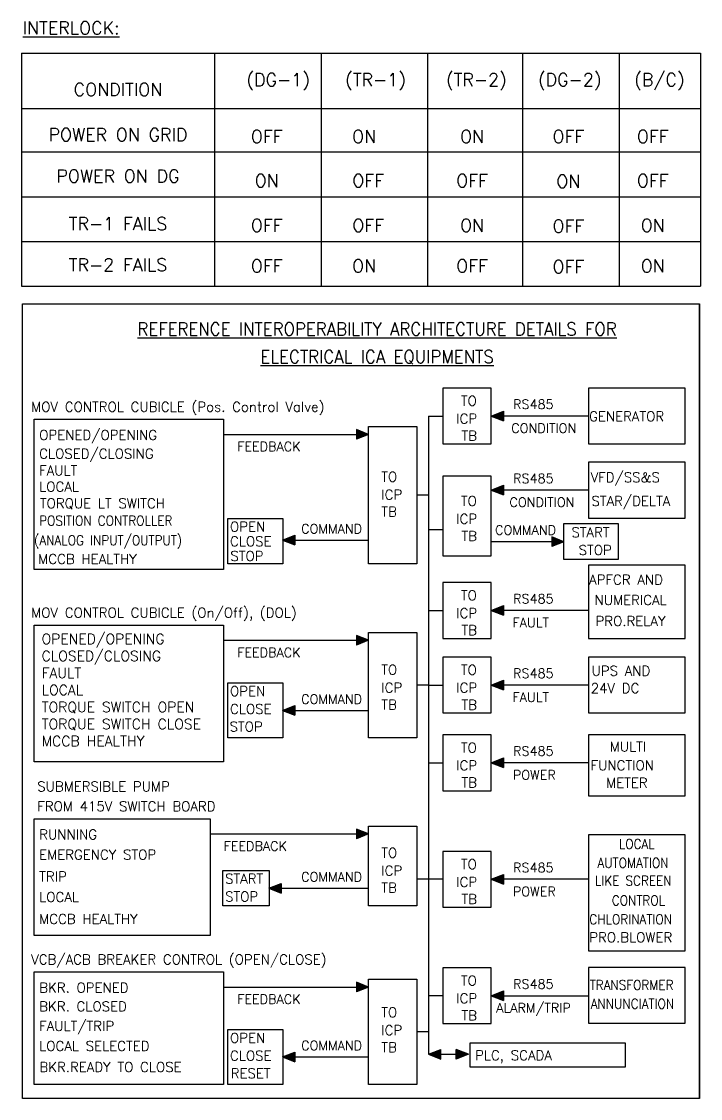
# Model space of a CAD drawing. Header units: metres. Extents: x -3672 to -87, y 1764 to 2695.
# Drawn here: x -246.1 to -86.6, y 2416.4 to 2669.7 of the extents above; entities that cross this region are included whole.
import ezdxf
from ezdxf.enums import TextEntityAlignment as Align

# ---------------------------------------------------------------- set-up
doc = ezdxf.new("R2010")
doc.units = ezdxf.units.M
doc.header["$MEASUREMENT"] = 0
doc.layers.add('TEXT', color=7, linetype='Continuous')
doc.styles.add('romans', font='Romans.shx')

msp = doc.modelspace()

# ---------------------------------------------------------------- hatches: boundary and pattern name
at = {"linetype": 'Continuous', "lineweight": -3}
for points in [[(-135.77, 2576.92), (-132.9, 2578.06), (-132.9, 2575.78)], [(-164.59, 2572.6), (-167.46, 2573.74), (-167.46, 2571.46)], [(-135.77, 2559.49), (-132.9, 2560.63), (-132.9, 2558.35)], [(-184.83, 2547.76), (-181.95, 2548.9), (-181.95, 2546.62)], [(-118.69, 2547.35), (-121.56, 2548.49), (-121.56, 2546.21)], [(-135.77, 2531.2), (-132.9, 2532.33), (-132.9, 2530.06)], [(-164.59, 2524.18), (-167.46, 2525.32), (-167.46, 2523.04)], [(-135.77, 2513.65), (-132.9, 2514.79), (-132.9, 2512.51)], [(-184.83, 2507.68), (-181.95, 2508.82), (-181.95, 2506.55)], [(-135.77, 2495.37), (-132.9, 2496.51), (-132.9, 2494.24)], [(-164.59, 2478.65), (-167.46, 2479.79), (-167.46, 2477.51)], [(-188.03, 2465.88), (-185.16, 2467.02), (-185.16, 2464.74)], [(-135.77, 2467.97), (-132.9, 2469.11), (-132.9, 2466.83)], [(-164.59, 2442.64), (-167.46, 2443.78), (-167.46, 2441.5)], [(-135.77, 2440.59), (-132.9, 2441.73), (-132.9, 2439.45)], [(-184.83, 2426.22), (-181.95, 2427.36), (-181.95, 2425.08)], [(-150.52, 2426.85), (-147.65, 2425.71), (-147.65, 2427.99)], [(-141.14, 2426.85), (-144.01, 2425.71), (-144.01, 2427.99)]]:
    msp.add_hatch(color=3, dxfattribs=at).paths.add_polyline_path(points)

# ---------------------------------------------------------------- linework, layer by layer
at = {"color": 3, "linetype": 'Continuous', "lineweight": -3}
for p, q in [((-243.18, 2576.15), (-198.64, 2576.15)), ((-243.18, 2540.8), (-243.18, 2576.15)), ((-198.64, 2576.15), (-198.64, 2540.8)), ((-150.52, 2576.92), (-150.52, 2426.85)), ((-112.92, 2576.92), (-132.9, 2576.92)), ((-198.64, 2572.6), (-167.46, 2572.6)), ((-112.92, 2559.49), (-132.9, 2559.49)), ((-181.95, 2547.76), (-164.59, 2547.76)), ((-121.56, 2547.35), (-135.77, 2547.35)), ((-198.64, 2540.8), (-243.18, 2540.8)), ((-112.92, 2531.2), (-132.9, 2531.2)), ((-243.18, 2527.73), (-198.64, 2527.73)), ((-243.18, 2495.62), (-243.18, 2527.73)), ((-198.64, 2527.73), (-198.64, 2495.62)), ((-198.64, 2524.18), (-167.46, 2524.18)), ((-150.52, 2513.65), (-153.22, 2513.65)), ((-112.92, 2513.65), (-132.9, 2513.65)), ((-181.95, 2507.68), (-164.59, 2507.68)), ((-198.64, 2495.62), (-243.18, 2495.62)), ((-112.92, 2495.37), (-132.9, 2495.37)), ((-201.84, 2478.65), (-167.46, 2478.65)), ((-112.92, 2467.97), (-132.9, 2467.97)), ((-185.16, 2465.88), (-164.59, 2465.88)), ((-243.18, 2446.19), (-198.64, 2446.19)), ((-243.18, 2419.73), (-243.18, 2446.19)), ((-198.64, 2446.19), (-198.64, 2419.73)), ((-198.64, 2442.64), (-167.46, 2442.64)), ((-147.15, 2440.59), (-150.52, 2440.59)), ((-181.95, 2426.22), (-164.59, 2426.22)), ((-198.64, 2419.73), (-243.18, 2419.73))]:
    msp.add_line(p, q, dxfattribs=at)
at = {"color": 3, "lineweight": -3}
msp.add_line((-147.15, 2467.97), (-150.52, 2467.97), dxfattribs=at)
at = {"color": 0, "lineweight": -3}
msp.add_lwpolyline([(-245.87, 2603.27), (-86.87, 2603.27), (-86.87, 2416.44), (-245.87, 2416.44)], close=True, dxfattribs=at)
at = {"color": 7}
msp.add_lwpolyline([(-86.87, 2416.44), (-86.87, 2603.27)], dxfattribs=at)
at = {"color": 3, "linetype": 'Continuous', "lineweight": -3}
for points in [[(-135.77, 2583.48), (-147.15, 2583.48), (-147.15, 2570.36), (-135.77, 2570.36)], [(-90.23, 2583.48), (-112.92, 2583.48), (-112.92, 2570.36), (-90.23, 2570.36)], [(-164.59, 2574.45), (-153.22, 2574.45), (-153.22, 2542.13), (-164.59, 2542.13)], [(-90.23, 2566.05), (-112.92, 2566.05), (-112.92, 2552.93), (-90.23, 2552.93)], [(-135.77, 2562.79), (-147.15, 2562.79), (-147.15, 2544.06), (-135.77, 2544.06)], [(-197.67, 2552.81), (-184.73, 2552.81), (-184.73, 2542.13), (-197.67, 2542.13)], [(-105.85, 2551.53), (-118.79, 2551.53), (-118.79, 2543.24), (-105.85, 2543.24)], [(-90.19, 2541.85), (-112.92, 2541.85), (-112.92, 2524.63), (-90.23, 2524.63)], [(-135.77, 2537.76), (-147.15, 2537.76), (-147.15, 2524.63), (-135.77, 2524.63)], [(-164.59, 2526.03), (-153.22, 2526.03), (-153.22, 2501.27), (-164.59, 2501.27)], [(-135.77, 2520.21), (-147.15, 2520.21), (-147.15, 2507.09), (-135.77, 2507.09)], [(-90.23, 2520.21), (-112.92, 2520.21), (-112.92, 2507.09), (-90.23, 2507.09)], [(-197.67, 2514.17), (-184.73, 2514.17), (-184.73, 2501.27), (-197.67, 2501.27)], [(-135.77, 2501.94), (-147.15, 2501.94), (-147.15, 2488.81), (-135.77, 2488.81)], [(-90.23, 2501.94), (-112.92, 2501.94), (-112.92, 2487.57), (-90.23, 2487.57)], [(-243.18, 2482.2), (-201.84, 2482.2), (-201.84, 2454.76), (-243.18, 2454.76)], [(-164.59, 2480.5), (-153.22, 2480.5), (-153.22, 2461.77), (-164.59, 2461.77)], [(-90.23, 2478.45), (-112.92, 2478.45), (-112.92, 2451.12), (-90.23, 2451.12)], [(-135.77, 2474.53), (-147.15, 2474.53), (-147.15, 2461.41), (-135.77, 2461.41)], [(-198.82, 2470.06), (-187.93, 2470.06), (-187.93, 2461.77), (-198.82, 2461.77)], [(-135.77, 2447.16), (-147.15, 2447.16), (-147.15, 2434.03), (-135.77, 2434.03)], [(-90.23, 2447.26), (-112.92, 2447.26), (-112.92, 2434.14), (-90.23, 2434.14)], [(-164.59, 2444.49), (-153.22, 2444.49), (-153.22, 2419.73), (-164.59, 2419.73)], [(-197.67, 2432.63), (-184.73, 2432.63), (-184.73, 2419.73), (-197.67, 2419.73)], [(-140.72, 2429.52), (-104.27, 2429.52), (-104.27, 2423.78), (-140.72, 2423.78)]]:
    msp.add_lwpolyline(points, close=True, dxfattribs=at)
for points in [[(-135.77, 2576.92), (-132.9, 2578.06)], [(-132.9, 2578.06), (-132.9, 2575.78)], [(-150.52, 2576.92), (-147.15, 2576.92)], [(-135.77, 2576.92), (-132.9, 2575.78)], [(-164.59, 2572.6), (-167.46, 2573.74)], [(-167.46, 2573.74), (-167.46, 2571.46)], [(-164.59, 2572.6), (-167.46, 2571.46)], [(-135.77, 2559.49), (-132.9, 2560.63)], [(-132.9, 2560.63), (-132.9, 2558.35)], [(-150.52, 2558.29), (-153.22, 2558.29)], [(-135.77, 2559.49), (-132.9, 2558.35)], [(-150.52, 2550.26), (-147.15, 2550.26)], [(-184.83, 2547.76), (-181.95, 2548.9)], [(-184.83, 2547.76), (-181.95, 2546.62)], [(-181.95, 2548.9), (-181.95, 2546.62)], [(-118.69, 2547.35), (-121.56, 2548.49)], [(-121.56, 2548.49), (-121.56, 2546.21)], [(-118.69, 2547.35), (-121.56, 2546.21)], [(-150.52, 2531.2), (-147.15, 2531.2)], [(-135.77, 2531.2), (-132.9, 2532.33)], [(-135.77, 2531.2), (-132.9, 2530.06)], [(-132.9, 2532.33), (-132.9, 2530.06)], [(-164.59, 2524.18), (-167.46, 2525.32)], [(-167.46, 2525.32), (-167.46, 2523.04)], [(-164.59, 2524.18), (-167.46, 2523.04)], [(-135.77, 2513.65), (-132.9, 2514.79)], [(-132.9, 2514.79), (-132.9, 2512.51)], [(-150.52, 2513.65), (-147.15, 2513.65)], [(-135.77, 2513.65), (-132.9, 2512.51)], [(-184.83, 2507.68), (-181.95, 2508.82)], [(-184.83, 2507.68), (-181.95, 2506.55)], [(-181.95, 2508.82), (-181.95, 2506.55)], [(-150.52, 2495.37), (-147.15, 2495.37)], [(-135.77, 2495.37), (-132.9, 2496.51)], [(-135.77, 2495.37), (-132.9, 2494.24)], [(-132.9, 2496.51), (-132.9, 2494.24)], [(-164.59, 2478.65), (-167.46, 2479.79)], [(-167.46, 2479.79), (-167.46, 2477.51)], [(-164.59, 2478.65), (-167.46, 2477.51)], [(-188.03, 2465.88), (-185.16, 2467.02)], [(-185.16, 2467.02), (-185.16, 2464.74)], [(-150.52, 2467.97), (-153.22, 2467.97)], [(-135.77, 2467.97), (-132.9, 2469.11)], [(-135.77, 2467.97), (-132.9, 2466.83)], [(-132.9, 2469.11), (-132.9, 2466.83)], [(-188.03, 2465.88), (-185.16, 2464.74)], [(-164.59, 2442.64), (-167.46, 2443.78)], [(-167.46, 2443.78), (-167.46, 2441.5)], [(-164.59, 2442.64), (-167.46, 2441.5)], [(-135.77, 2440.59), (-132.9, 2441.73)], [(-132.9, 2441.73), (-132.9, 2439.45)], [(-135.77, 2440.59), (-112.92, 2440.59)], [(-135.77, 2440.59), (-132.9, 2439.45)], [(-150.52, 2432.11), (-153.22, 2432.11)], [(-184.83, 2426.22), (-181.95, 2427.36)], [(-184.83, 2426.22), (-181.95, 2425.08)], [(-181.95, 2427.36), (-181.95, 2425.08)], [(-150.52, 2426.85), (-147.65, 2427.99)], [(-150.52, 2426.85), (-147.65, 2425.71)], [(-147.65, 2425.71), (-147.65, 2427.99)], [(-147.65, 2426.85), (-144.01, 2426.85)], [(-141.14, 2426.85), (-144.01, 2427.99)], [(-144.01, 2425.71), (-144.01, 2427.99)], [(-141.14, 2426.85), (-144.01, 2425.71)]]:
    msp.add_lwpolyline(points, dxfattribs=at)
at = {"layer": 'TEXT', "linetype": 'Continuous', "lineweight": -3, "ltscale": 2}
for p, q in [((-246.13, 2662.27), (-86.61, 2662.27)), ((-246.13, 2662.27), (-246.13, 2607.43)), ((-200.76, 2662.27), (-200.76, 2607.43)), ((-175.75, 2662.27), (-175.75, 2607.43)), ((-150.74, 2662.27), (-150.74, 2607.43)), ((-128.39, 2662.27), (-128.39, 2607.43)), ((-105.68, 2662.27), (-105.68, 2607.43)), ((-86.61, 2662.27), (-86.61, 2607.43)), ((-246.13, 2649.24), (-86.61, 2649.24)), ((-246.13, 2639.04), (-86.61, 2639.04)), ((-246.13, 2628.5), (-86.61, 2628.5)), ((-246.13, 2617.97), (-86.61, 2617.97)), ((-246.13, 2607.43), (-86.61, 2607.43))]:
    msp.add_line(p, q, dxfattribs=at)

# ---------------------------------------------------------------- texts
at = {"lineweight": -3, "style": 'romans'}
for s, height, p in [('MOV CONTROL CUBICLE (Pos. Control Valve)', 2.3, (-243.86, 2577.93)), ('TO', 2.3, (-142.89, 2579.34)), ('RS485', 2.2, (-130.64, 2578.58)), ('ICP', 2.3, (-143.99, 2575.15)), ('GENERATOR', 2.3, (-112.78, 2575.68)), ('OPENED/OPENING', 2.3, (-241.98, 2571.32)), ('TB', 2.3, (-142.77, 2571.14)), ('CONDITION', 2.2, (-131.06, 2572.97)), ('FEEDBACK', 2.2, (-195.46, 2568.64)), ('CLOSED/CLOSING', 2.3, (-241.99, 2566.9)), ('FAULT', 2.3, (-241.99, 2562.96)), ('TO', 2.3, (-161.6, 2561.48)), ('RS485', 2.2, (-130.64, 2561.14)), ('VFD/SS&S', 2.3, (-112.41, 2561.36)), ('LOCAL', 2.3, (-241.99, 2559.17)), ('ICP', 2.3, (-161.6, 2557.29)), ('TO', 2.3, (-142.89, 2555.77)), ('STAR/DELTA', 2.3, (-112.22, 2555.77)), ('TORQUE LT SWITCH', 2.3, (-241.81, 2555.25)), ('TB', 2.3, (-161.6, 2553.28)), ('CONDITION', 2.2, (-131.49, 2555.53)), ('ICP', 2.3, (-143.99, 2551.58)), ('OPEN', 2.3, (-197.15, 2549.75)), ('COMMAND', 2.2, (-134.87, 2549.01)), ('START', 2.3, (-116.93, 2548.43)), ('CLOSE', 2.3, (-197.15, 2546.28)), ('TB', 2.3, (-142.77, 2547.56)), ('STOP', 2.3, (-197.06, 2542.85)), ('STOP', 2.3, (-115.23, 2544.24)), ('MCCB HEALTHY', 2.3, (-242.22, 2542.13)), ('APFCR AND', 2.3, (-112.77, 2537.3)), ('TO', 2.3, (-142.89, 2533.61)), ('RS485', 2.2, (-130.64, 2532.85)), ('NUMERICAL', 2.3, (-111.49, 2532.49)), ('MOV CONTROL CUBICLE (On/Off), (DOL)', 2.3, (-243.86, 2529.51)), ('ICP', 2.3, (-143.99, 2529.42)), ('TB', 2.3, (-142.77, 2525.41)), ('FAULT', 2.2, (-130.78, 2527.24)), ('PRO.RELAY', 2.3, (-111.28, 2527.55)), ('FEEDBACK', 2.2, (-195.46, 2520.22)), ('TO', 2.3, (-161.6, 2516.1)), ('TO', 2.3, (-142.89, 2516.07)), ('RS485', 2.2, (-130.64, 2515.31)), ('UPS AND', 2.3, (-112.19, 2515.86)), ('OPEN', 2.3, (-197.15, 2511.07)), ('ICP', 2.3, (-161.6, 2511.91)), ('ICP', 2.3, (-143.99, 2511.88)), ('24V DC', 2.3, (-112.39, 2511.77)), ('TB', 2.3, (-161.6, 2507.9)), ('TB', 2.3, (-142.77, 2507.86)), ('FAULT', 2.2, (-130.78, 2509.7)), ('CLOSE', 2.3, (-197.15, 2506.88)), ('STOP', 2.3, (-197.25, 2502.74)), ('TO', 2.3, (-142.89, 2497.79)), ('MULTI', 2.3, (-107.92, 2498.04)), ('RS485', 2.2, (-130.64, 2497.03)), ('ICP', 2.3, (-143.99, 2493.6)), ('FUNCTION', 2.3, (-112.43, 2493.62)), ('POWER', 2.2, (-130.68, 2491.42)), ('SUBMERSIBLE PUMP', 2.3, (-242.44, 2488.66)), ('TB', 2.3, (-142.77, 2489.59)), ('METER', 2.3, (-108.77, 2489.52)), ('FROM 415V SWITCH BOARD', 2.3, (-242.44, 2483.98)), ('RUNNING', 2.3, (-241.98, 2477.37)), ('FEEDBACK', 2.2, (-198.66, 2474.69)), ('EMERGENCY STOP', 2.3, (-241.99, 2472.63)), ('TO', 2.3, (-161.6, 2473.05)), ('TO', 2.3, (-142.89, 2470.38)), ('RS485', 2.2, (-130.64, 2469.62)), ('TRIP', 2.3, (-241.99, 2467.49)), ('START', 2.3, (-198.3, 2466.96)), ('ICP', 2.3, (-161.6, 2468.86)), ('TB', 2.3, (-161.6, 2464.85)), ('ICP', 2.3, (-143.99, 2466.19)), ('LOCAL', 2.3, (-241.99, 2462.67)), ('STOP', 2.3, (-198.3, 2462.77)), ('TB', 2.3, (-142.77, 2462.18)), ('POWER', 2.2, (-130.68, 2464.01)), ('MCCB HEALTHY', 2.3, (-241.99, 2457.49)), ('PRO.BLOWER', 2.3, (-112.75, 2453.17)), ('VCB/ACB BREAKER CONTROL (OPEN/CLOSE)', 2.3, (-243.86, 2447.97)), ('TO', 2.3, (-142.89, 2443.01)), ('RS485', 2.2, (-130.64, 2442.25)), ('BKR. OPENED', 2.3, (-241.98, 2441.35)), ('BKR. CLOSED', 2.3, (-241.99, 2436.93)), ('FEEDBACK', 2.2, (-195.46, 2438.68)), ('ICP', 2.3, (-143.99, 2438.82)), ('ALARM/TRIP', 2.2, (-134.6, 2436.64)), ('TO', 2.3, (-161.6, 2435.53)), ('TB', 2.3, (-142.77, 2434.81)), ('FAULT/TRIP', 2.3, (-241.99, 2432.32)), ('OPEN', 2.3, (-197.15, 2429.53)), ('ICP', 2.3, (-161.6, 2431.34)), ('LOCAL SELECTED', 2.3, (-241.99, 2427.62)), ('TB', 2.3, (-161.6, 2427.33)), ('CLOSE', 2.3, (-197.15, 2425.34)), ('PLC, SCADA', 2.3, (-139.57, 2425.45)), ('BKR.READY TO CLOSE', 2.3, (-241.94, 2422.67)), ('RESET', 2.3, (-196.98, 2421.19))]:
    msp.add_text(s, height=height, dxfattribs=at).set_placement(p)
at = {"lineweight": -3, "style": 'romans', "width": 0.9}
for s, p in [('POSITION CONTROLLER', (-241.99, 2551.14)), ('(ANALOG INPUT/OUTPUT)', (-243.18, 2546.54)), ('LOCAL', (-105.79, 2475.11)), ('AUTOMATION', (-110.8, 2470.69)), ('LIKE SCREEN', (-111.42, 2466.49)), ('CONTROL', (-107.43, 2461.85)), ('CHLORINATION', (-112.72, 2457.43)), ('TRANSFORMER', (-112.63, 2441.97)), ('ANNUNCIATION', (-112.4, 2437.55))]:
    msp.add_text(s, height=2.3, dxfattribs=at).set_placement(p)
at = {"lineweight": -3, "style": 'romans'}
for p in [(-173.27, 2550.42), (-173.27, 2510.34), (-173.27, 2468.54), (-173.27, 2428.88)]:
    msp.add_text('COMMAND', height=2.2, dxfattribs=at).set_placement(p, align=Align.MIDDLE_CENTER)
at = {"layer": 'TEXT', "color": 4, "linetype": 'Continuous', "lineweight": -3, "ltscale": 2, "style": 'romans'}
msp.add_text('%%UINTERLOCK:', height=3, dxfattribs=at).set_placement((-245.86, 2666.68))
at = {"layer": 'TEXT', "linetype": 'Continuous', "lineweight": -3, "ltscale": 2, "char_height": 3, "attachment_point": 2, "line_spacing_factor": 1.3, "style": 'romans'}
for s, insert, width in [('(DG-1)', (-185.83, 2657.51), 153.0533), ('(TR-1)', (-162.96, 2657.51), 153.0533), ('(TR-2)', (-139.27, 2657.51), 153.0533), ('(DG-2)', (-117.33, 2657.51), 153.0533), ('(B/C)', (-96.26, 2657.51), 153.0533), ('CONDITION', (-223.47, 2655.19), 149.9378), ('POWER ON GRID', (-223.47, 2644.58), 149.9378), ('OFF', (-188.52, 2644.14), 146.256), ('ON', (-165.63, 2644.14), 146.256), ('ON', (-140.26, 2644.14), 146.256), ('OFF', (-117.65, 2644.14), 146.256), ('OFF', (-97.81, 2644.14), 146.256), ('POWER ON DG', (-223.47, 2634.85), 149.9378), ('ON', (-188.52, 2633.77), 146.256), ('OFF', (-164.69, 2633.77), 154.9333), ('OFF', (-140.26, 2633.77), 146.256), ('OFF', (-97.81, 2633.77), 146.256), ('ON', (-117.65, 2633.6), 146.256), ('TR-1 FAILS', (-223.47, 2623.65), 149.9378), ('OFF', (-188.52, 2623.24), 146.256), ('OFF', (-164.69, 2623.24), 154.9333), ('ON', (-140.26, 2623.24), 146.256), ('OFF', (-117.65, 2623.07), 146.256), ('ON', (-97.81, 2623.24), 146.256), ('TR-2 FAILS', (-223.47, 2613.98), 149.9378), ('OFF', (-188.52, 2613.71), 146.256), ('ON', (-165.63, 2613.71), 146.256), ('OFF', (-140.26, 2613.71), 146.256), ('OFF', (-117.65, 2613.54), 146.256), ('ON', (-97.81, 2613.71), 146.256), ('{\\W0.95;\\LREFERENCE INTEROPERABILITY ARCHITECTURE DETAILS FOR ELECTRICAL ICA EQUIPMENTS}', (-162.58, 2598.88), 129.3495)]:
    msp.add_mtext(s, dxfattribs=dict(at, insert=insert, width=width))
at = {"layer": 'TEXT', "lineweight": -3, "insert": (-241.42, 2525.69), "char_height": 2.4, "width": 43.7394, "attachment_point": 1, "style": 'romans'}
msp.add_mtext('\\pxql;OPENED/OPENING\\PCLOSED/CLOSING\\PFAULT\\PLOCAL\\PTORQUE SWITCH OPEN\\PTORQUE SWITCH CLOSE\\PMCCB HEALTHY', dxfattribs=at)

doc.saveas('drawing.dxf')
